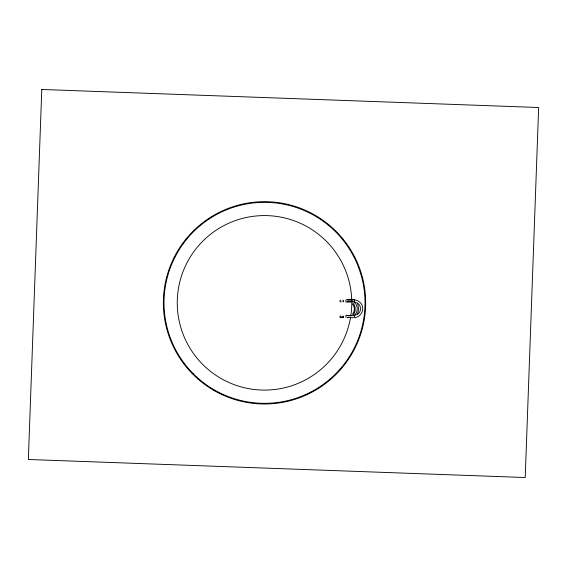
<?xml version="1.0" encoding="UTF-8"?>
<svg xmlns="http://www.w3.org/2000/svg" width="567" height="567" viewBox="0 0 567 567"><rect width="100%" height="100%" fill="white"/><g stroke="black" fill="none" stroke-linecap="round" stroke-linejoin="round"><path stroke-width="0.85" d="M347.521 317.322L353.262 317.818L353.227 317.265M347.543 315.578L351.526 315.55M345.905 317.499L345.948 315.28C351.299 316.315 360.428 316.138 360.527 308.689C360.428 301.24 351.299 301.07 345.948 302.105L345.905 299.886C352.603 298.221 362.76 300.071 362.745 308.689C362.731 313.218 359.095 317.293 354.559 317.669L354.332 315.45M353.128 301.935L347.543 301.928M353.241 300.191L347.521 300.184M354.332 301.935L354.559 299.709M357.678 313.912L358.698 308.845L357.678 303.77M341.447 317.137C340.561 319.171 338.697 315.854 340.852 316.06M352.483 314.217C354.956 311.382 354.956 306.832 352.483 303.997M353.121 314.926C355.941 311.701 355.941 306.513 353.121 303.288M348.216 317.35A0.914 0.914 0 0 0 348.294 317.137A0.907 0.893 -90 0 1 348.216 317.35L347.904 317.676A0.907 0.893 -90 0 1 347.195 317.782M354.418 315.139C358.188 312.211 358.188 305.471 354.418 302.544M341.228 301.687C339.895 302.877 339.13 299.879 340.852 300.219M342.744 300.304C344.134 299.624 343.793 302.821 342.617 301.687M342.744 316.152C344.538 315.55 343.219 319.207 342.454 317.137M340.739 317.066L343.17 317.066M351.774 302.835A87.261 87.261 0 0 1 350.775 315.975M350.491 317.718A87.261 87.261 0 0 1 213.256 373.455A87.261 87.261 0 0 1 223.717 225.701A87.261 87.261 0 0 1 351.731 300.219M41.781 89.473L28.35 459.49L525.219 477.527L538.65 107.51L41.781 89.473M193.453 373.901A100.494 100.494 0 0 0 361.583 328.846A100.494 100.494 0 0 0 238.501 205.764A100.494 100.494 0 0 0 193.453 373.901M213.936 390.436A101.153 101.153 0 0 0 365.665 302.835A101.153 101.153 0 0 0 213.936 215.233A101.153 101.153 0 0 0 213.936 390.436"/></g></svg>
